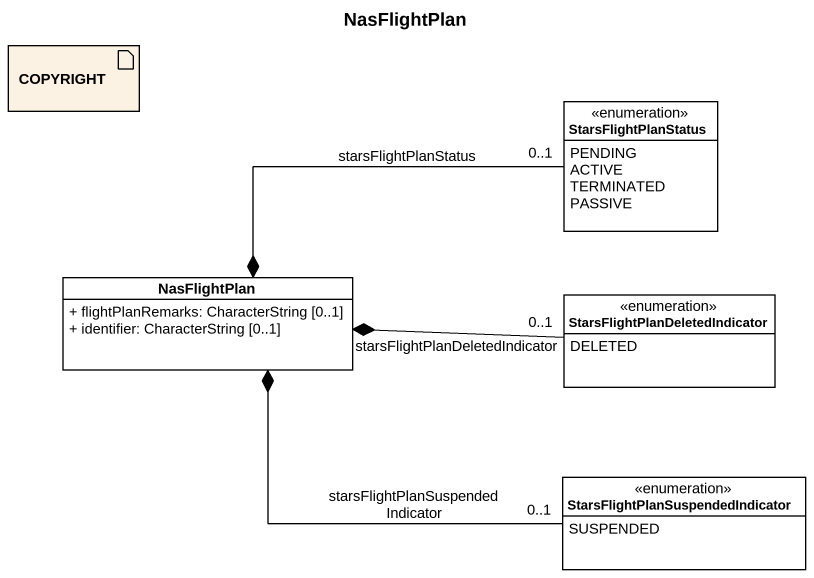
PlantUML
@startuml
title NasFlightPlan
allowmixing
hide circle
hide empty members
skinparam classAttributeIconSize 0
artifact COPYRIGHT #FCF2E3
enum StarsFlightPlanStatus {
  PENDING
  ACTIVE
  TERMINATED
  PASSIVE
}
class NasFlightPlan {
  + flightPlanRemarks: CharacterString [0..1]
  + identifier: CharacterString [0..1]
}
enum "StarsFlightPlanDeletedIndicator" as StarsFlightPlanDeletedIndica {
  DELETED
}
enum "StarsFlightPlanSuspendedIndicator" as StarsFlightPlanSuspendedIndi {
  SUSPENDED
}
NasFlightPlan *-right- "0..1" StarsFlightPlanStatus : starsFlightPlanStatus
NasFlightPlan *-right- "0..1" StarsFlightPlanDeletedIndica : starsFlightPlanDeletedIndicator
NasFlightPlan *-right- "0..1" StarsFlightPlanSuspendedIndi : starsFlightPlanSuspendedIndicator
@enduml
